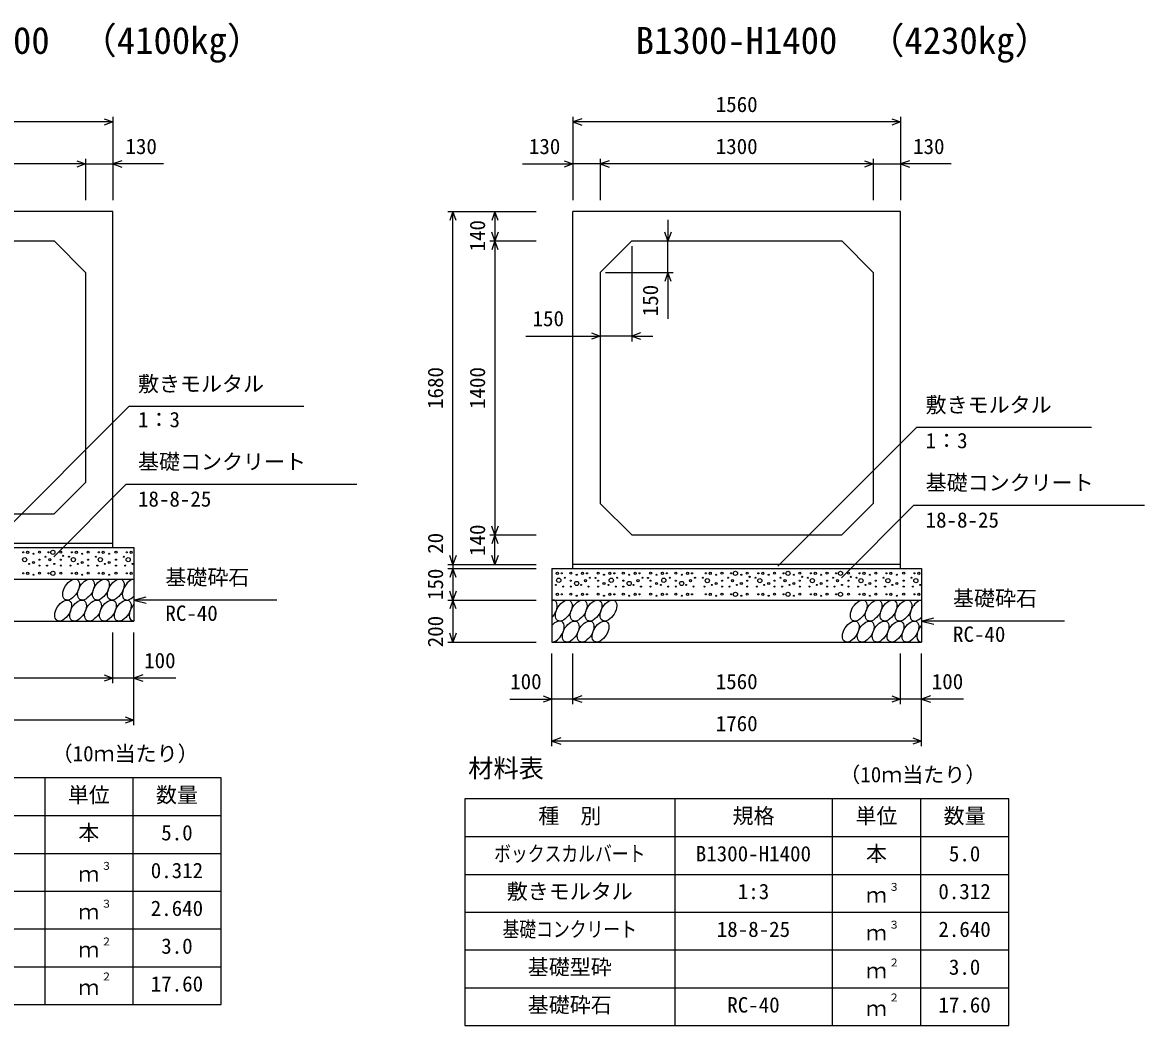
# Model space of a CAD drawing. Units: millimetres, scale not verified. Extents: x -25170 to 75630, y 0 to 35640.
# Drawn here: x 44339 to 49682, y 12865 to 17643 of the extents above; entities that cross this region are included whole.
import ezdxf
from ezdxf.enums import TextEntityAlignment as Align

# ---------------------------------------------------------------- set-up
doc = ezdxf.new("R2010")
doc.units = ezdxf.units.MM
doc.header["$LTSCALE"] = 60
for name, color, linetype, lineweight in [('DIM', 7, 'Continuous', 25), ('HATCH', 6, 'Continuous', 25), ('HYO', 3, 'Continuous', 25), ('HYO2', 4, 'Continuous', 25), ('OUTLINE', 3, 'Continuous', 25), ('TXT', 7, 'Continuous', 25)]:
    doc.layers.add(name, color=color, linetype=linetype, lineweight=lineweight)
doc.styles.add('ＭＳ ゴシック', font='')
doc.styles.get('ＭＳ ゴシック').set_extended_font_data('MS Gothic')

msp = doc.modelspace()

# ---------------------------------------------------------------- linework, layer by layer
at = {"layer": 'DIM'}
for p, q in [((44769.98, 17168.78), (43209.98, 17168.78)), ((44727.7, 17184.17), (44769.98, 17168.78)), ((44769.98, 17168.78), (44727.7, 17153.39)), ((44769.98, 17193.78), (44769.98, 16796.89)), ((46959.98, 17193.78), (46959.98, 16796.89)), ((47002.27, 17184.17), (46959.98, 17168.78)), ((48519.98, 17168.78), (46959.98, 17168.78)), ((46959.98, 17168.78), (47002.27, 17153.39)), ((48477.7, 17184.17), (48519.98, 17168.78)), ((48519.98, 17168.78), (48477.7, 17153.39)), ((48519.98, 17193.78), (48519.98, 16796.89)), ((44639.98, 16993.78), (44639.98, 16796.89)), ((47089.98, 16993.78), (47089.98, 16796.89)), ((48389.98, 16993.78), (48389.98, 16796.89)), ((44639.98, 16968.78), (43339.98, 16968.78)), ((44597.7, 16984.17), (44639.98, 16968.78)), ((44639.98, 16968.78), (44597.7, 16953.39)), ((44639.98, 16968.78), (44769.98, 16968.78)), ((44812.27, 16984.17), (44769.98, 16968.78)), ((45010.73, 16968.78), (44769.98, 16968.78)), ((44769.98, 16968.78), (44812.27, 16953.39)), ((46719.24, 16968.78), (46959.98, 16968.78)), ((46917.7, 16984.17), (46959.98, 16968.78)), ((46959.98, 16968.78), (46917.7, 16953.39)), ((47089.98, 16968.78), (46959.98, 16968.78)), ((47132.27, 16984.17), (47089.98, 16968.78)), ((48389.98, 16968.78), (47089.98, 16968.78)), ((47089.98, 16968.78), (47132.27, 16953.39)), ((48347.7, 16984.17), (48389.98, 16968.78)), ((48389.98, 16968.78), (48347.7, 16953.39)), ((48389.98, 16968.78), (48519.98, 16968.78)), ((48562.27, 16984.17), (48519.98, 16968.78)), ((48760.73, 16968.78), (48519.98, 16968.78)), ((48519.98, 16968.78), (48562.27, 16953.39)), ((46363.88, 16741.89), (46784.98, 16741.89)), ((46388.88, 16741.89), (46373.49, 16699.6)), ((46388.88, 15061.89), (46388.88, 16741.89)), ((46404.27, 16699.6), (46388.88, 16741.89)), ((46588.88, 16741.89), (46573.49, 16699.6)), ((46588.88, 16741.89), (46588.88, 16601.89)), ((46604.27, 16699.6), (46588.88, 16741.89)), ((47412.46, 16701.89), (47412.46, 16601.89)), ((46588.88, 16601.89), (46573.49, 16644.17)), ((46604.27, 16644.17), (46588.88, 16601.89)), ((47412.46, 16601.89), (47397.07, 16644.17)), ((47427.85, 16644.17), (47412.46, 16601.89)), ((46563.88, 16601.89), (46784.98, 16601.89)), ((46588.88, 16601.89), (46573.49, 16559.6)), ((46588.88, 16601.89), (46588.88, 15201.89)), ((46604.27, 16559.6), (46588.88, 16601.89)), ((47239.98, 16576.89), (47239.98, 16123.87)), ((47412.46, 16451.89), (47412.46, 16601.89)), ((47114.98, 16451.89), (47437.46, 16451.89)), ((47412.46, 16451.89), (47397.07, 16409.6)), ((47427.85, 16409.6), (47412.46, 16451.89)), ((47412.46, 16451.89), (47412.46, 16231.01)), ((46735.88, 16148.87), (47089.98, 16148.87)), ((47047.7, 16164.26), (47089.98, 16148.87)), ((47089.98, 16148.87), (47047.7, 16133.48)), ((47239.98, 16148.87), (47089.98, 16148.87)), ((47282.27, 16164.26), (47239.98, 16148.87)), ((47239.98, 16148.87), (47339.98, 16148.87)), ((47239.98, 16148.87), (47282.27, 16133.48)), ((44186.2, 15152.55), (44846.48, 15812.83)), ((45678.89, 15812.83), (44846.48, 15812.83)), ((47936.2, 15052.55), (48596.48, 15712.83)), ((49428.89, 15712.83), (48596.48, 15712.83)), ((44488.01, 15098.16), (44832.07, 15442.22)), ((45931.62, 15442.22), (44832.07, 15442.22)), ((48238.01, 14998.16), (48582.07, 15342.22)), ((49681.62, 15342.22), (48582.07, 15342.22)), ((46588.88, 15201.89), (46573.49, 15244.17)), ((46604.27, 15244.17), (46588.88, 15201.89)), ((46563.88, 15201.89), (46784.98, 15201.89)), ((46588.88, 15201.89), (46573.49, 15159.6)), ((46588.88, 15061.89), (46588.88, 15201.89)), ((46604.27, 15159.6), (46588.88, 15201.89)), ((46388.88, 15061.89), (46373.49, 15104.17)), ((46404.27, 15104.17), (46388.88, 15061.89)), ((46588.88, 15061.89), (46573.49, 15104.17)), ((46604.27, 15104.17), (46588.88, 15061.89)), ((46363.88, 15061.89), (46784.98, 15061.89)), ((46363.88, 15041.89), (46784.98, 15041.89)), ((46388.88, 15041.89), (46373.49, 14999.6)), ((46388.88, 15061.89), (46388.88, 15041.89)), ((46388.88, 15041.89), (46388.88, 14891.89)), ((46404.27, 14999.6), (46388.88, 15041.89)), ((44869.98, 14891.89), (44927.94, 14907.42)), ((46388.88, 14891.89), (46373.49, 14934.17)), ((46404.27, 14934.17), (46388.88, 14891.89)), ((45549.79, 14891.89), (44869.98, 14891.89)), ((44869.98, 14891.89), (44927.94, 14876.36)), ((46363.88, 14891.89), (46784.98, 14891.89)), ((46388.88, 14891.89), (46373.49, 14849.6)), ((46388.88, 14891.89), (46388.88, 14691.89)), ((46404.27, 14849.6), (46388.88, 14891.89)), ((48619.98, 14791.89), (48677.94, 14807.42)), ((49299.79, 14791.89), (48619.98, 14791.89)), ((48619.98, 14791.89), (48677.94, 14776.36)), ((44769.98, 14495.28), (44769.98, 14736.89)), ((44769.98, 14495.28), (44769.98, 14736.89)), ((44869.98, 14295.28), (44869.98, 14736.89)), ((46363.88, 14691.89), (46784.98, 14691.89)), ((46388.88, 14691.89), (46373.49, 14734.17)), ((46404.27, 14734.17), (46388.88, 14691.89)), ((46859.98, 14195.28), (46859.98, 14636.89)), ((46959.98, 14395.28), (46959.98, 14636.89)), ((48519.98, 14395.28), (48519.98, 14636.89)), ((48519.98, 14395.28), (48519.98, 14636.89)), ((48619.98, 14195.28), (48619.98, 14636.89)), ((44727.7, 14535.67), (44769.98, 14520.28)), ((44912.27, 14535.67), (44869.98, 14520.28)), ((44769.98, 14520.28), (43209.98, 14520.28)), ((44769.98, 14520.28), (44727.7, 14504.88)), ((44869.98, 14520.28), (44769.98, 14520.28)), ((45069.53, 14520.28), (44869.98, 14520.28)), ((44869.98, 14520.28), (44912.27, 14504.88)), ((46817.7, 14435.67), (46859.98, 14420.28)), ((47002.27, 14435.67), (46959.98, 14420.28)), ((48477.7, 14435.67), (48519.98, 14420.28)), ((48662.27, 14435.67), (48619.98, 14420.28)), ((46660.44, 14420.28), (46859.98, 14420.28)), ((46859.98, 14420.28), (46817.7, 14404.88)), ((46959.98, 14420.28), (46859.98, 14420.28)), ((48519.98, 14420.28), (46959.98, 14420.28)), ((46959.98, 14420.28), (47002.27, 14404.88)), ((48519.98, 14420.28), (48477.7, 14404.88)), ((48619.98, 14420.28), (48519.98, 14420.28)), ((48819.53, 14420.28), (48619.98, 14420.28)), ((48619.98, 14420.28), (48662.27, 14404.88)), ((44869.98, 14320.28), (43109.98, 14320.28)), ((44827.7, 14335.67), (44869.98, 14320.28)), ((44869.98, 14320.28), (44827.7, 14304.88)), ((46902.27, 14235.67), (46859.98, 14220.28)), ((48619.98, 14220.28), (46859.98, 14220.28)), ((46859.98, 14220.28), (46902.27, 14204.88)), ((48577.7, 14235.67), (48619.98, 14220.28)), ((48619.98, 14220.28), (48577.7, 14204.88))]:
    msp.add_line(p, q, dxfattribs=at)
at = {"layer": 'HATCH'}
for centre, radius in [((44342.91, 15119.07), 2.5), ((44363.94, 15119.07), 5), ((44420.01, 15119.94), 5), ((44462.91, 15119.07), 2.5), ((44483.94, 15119.07), 10), ((44521.84, 15119.94), 5), ((44574.73, 15119.07), 2.5), ((44595.76, 15119.07), 5), ((44651.84, 15119.94), 5), ((44702.79, 15119.07), 2.5), ((44723.83, 15119.07), 5), ((44784.77, 15119.94), 5), ((44835.72, 15119.07), 2.5), ((44856.75, 15119.07), 5), ((44349.92, 15084.05), 10), ((44370.95, 15063.91), 2.5), ((44391.98, 15070.92), 5), ((44391.98, 15112.06), 2.5), ((44420.01, 15084.05), 2.5), ((44448.89, 15098.05), 2.5), ((44469.92, 15084.05), 5), ((44490.95, 15063.91), 2.5), ((44521.84, 15084.05), 2.5), ((44533.18, 15102.37), 2.5), ((44560.71, 15098.05), 2.5), ((44581.74, 15084.05), 10), ((44602.77, 15063.91), 2.5), ((44623.8, 15070.92), 5), ((44623.8, 15112.06), 2.5), ((44651.84, 15084.05), 2.5), ((44688.78, 15098.05), 2.5), ((44709.81, 15084.05), 10), ((44730.83, 15063.91), 2.5), ((44751.86, 15070.92), 5), ((44751.86, 15112.06), 2.5), ((44784.77, 15084.05), 2.5), ((44821.7, 15098.05), 2.5), ((44842.73, 15084.05), 10), ((44863.76, 15063.91), 2.5), ((44342.91, 15019.07), 2.5), ((44363.94, 15019.07), 5), ((44391.98, 15012.06), 2.5), ((44420.01, 15019.94), 5), ((44420.01, 15056.04), 2.5), ((44455.9, 15056.04), 2.5), ((44462.91, 15019.07), 2.5), ((44483.94, 15019.07), 10), ((44521.84, 15019.94), 5), ((44521.84, 15056.04), 2.5), ((44567.72, 15056.04), 2.5), ((44574.73, 15019.07), 2.5), ((44595.76, 15019.07), 5), ((44623.8, 15012.06), 2.5), ((44651.84, 15019.94), 5), ((44651.84, 15056.04), 2.5), ((44695.79, 15056.04), 2.5), ((44702.79, 15019.07), 2.5), ((44723.83, 15019.07), 5), ((44751.86, 15012.06), 2.5), ((44784.77, 15019.94), 5), ((44784.77, 15056.04), 2.5), ((44828.71, 15056.04), 2.5), ((44835.72, 15019.07), 2.5), ((44856.75, 15019.07), 5), ((46886.02, 15019.07), 5), ((46907.05, 15019.07), 2.5), ((46949.95, 15019.94), 5), ((46977.99, 15012.06), 2.5), ((47006.02, 15019.07), 5), ((47027.05, 15019.07), 2.5), ((47079.95, 15019.94), 5), ((47107.99, 15012.06), 2.5), ((47136.02, 15019.07), 5), ((47157.05, 15019.07), 2.5), ((47199.95, 15019.94), 5), ((47227.99, 15012.06), 2.5), ((47256.02, 15019.07), 5), ((47277.05, 15019.07), 2.5), ((47329.95, 15019.94), 5), ((47357.99, 15012.06), 2.5), ((47386.02, 15019.07), 5), ((47407.05, 15019.07), 2.5), ((47449.95, 15019.94), 5), ((47477.99, 15012.06), 2.5), ((47506.02, 15019.07), 5), ((47527.05, 15019.07), 2.5), ((47592.91, 15019.07), 2.5), ((47613.94, 15019.07), 5), ((47641.98, 15012.06), 2.5), ((47670.01, 15019.94), 5), ((47712.91, 15019.07), 2.5), ((47733.94, 15019.07), 10), ((47761.98, 15012.06), 2.5), ((47790.01, 15019.94), 5), ((47842.91, 15019.07), 2.5), ((47863.94, 15019.07), 5), ((47891.98, 15012.06), 2.5), ((47920.01, 15019.94), 5), ((47962.91, 15019.07), 2.5), ((47983.94, 15019.07), 10), ((48011.98, 15012.06), 2.5), ((48040.01, 15019.94), 5), ((48092.91, 15019.07), 2.5), ((48113.94, 15019.07), 5), ((48141.98, 15012.06), 2.5), ((48170.01, 15019.94), 5), ((48212.91, 15019.07), 2.5), ((48233.94, 15019.07), 10), ((48271.84, 15019.94), 5), ((48324.73, 15019.07), 2.5), ((48345.76, 15019.07), 5), ((48373.8, 15012.06), 2.5), ((48401.84, 15019.94), 5), ((48452.79, 15019.07), 2.5), ((48473.83, 15019.07), 5), ((48501.86, 15012.06), 2.5), ((48534.77, 15019.94), 5), ((48585.72, 15019.07), 2.5), ((48606.75, 15019.07), 5), ((46879.01, 14963.91), 2.5), ((46892.56, 14986.05), 10), ((46921.07, 14998.05), 2.5), ((46949.95, 14984.05), 2.5), ((46977.99, 14970.92), 10), ((46999.01, 14963.91), 2.5), ((47020.04, 14984.05), 5), ((47041.07, 14998.05), 2.5), ((47067.53, 14997.15), 2.5), ((47079.95, 14984.05), 2.5), ((47107.99, 14970.92), 5), ((47129.01, 14963.91), 2.5), ((47142.56, 14986.05), 10), ((47171.07, 14998.05), 2.5), ((47199.95, 14984.05), 2.5), ((47227.99, 14970.92), 10), ((47249.01, 14963.91), 2.5), ((47270.04, 14984.05), 5), ((47291.07, 14998.05), 2.5), ((47317.53, 14997.15), 2.5), ((47329.95, 14984.05), 2.5), ((47357.99, 14970.92), 5), ((47379.01, 14963.91), 2.5), ((47392.56, 14986.05), 10), ((47421.07, 14998.05), 2.5), ((47449.95, 14984.05), 2.5), ((47477.99, 14970.92), 10), ((47499.01, 14963.91), 2.5), ((47520.04, 14984.05), 5), ((47541.07, 14998.05), 2.5), ((47578.89, 14998.05), 2.5), ((47599.92, 14984.05), 10), ((47620.95, 14963.91), 2.5), ((47641.98, 14970.92), 5), ((47670.01, 14984.05), 2.5), ((47698.89, 14998.05), 2.5), ((47719.92, 14984.05), 5), ((47740.95, 14963.91), 2.5), ((47761.98, 14970.92), 5), ((47790.01, 14984.05), 2.5), ((47801.35, 15002.37), 2.5), ((47828.89, 14998.05), 2.5), ((47849.92, 14984.05), 10), ((47870.95, 14963.91), 2.5), ((47891.98, 14970.92), 5), ((47920.01, 14984.05), 2.5), ((47948.89, 14998.05), 2.5), ((47969.92, 14984.05), 5), ((47990.95, 14963.91), 2.5), ((48011.98, 14970.92), 5), ((48040.01, 14984.05), 2.5), ((48051.35, 15002.37), 2.5), ((48078.89, 14998.05), 2.5), ((48099.92, 14984.05), 10), ((48120.95, 14963.91), 2.5), ((48141.98, 14970.92), 5), ((48170.01, 14984.05), 2.5), ((48198.89, 14998.05), 2.5), ((48219.92, 14984.05), 5), ((48240.95, 14963.91), 2.5), ((48271.84, 14984.05), 2.5), ((48283.18, 15002.37), 2.5), ((48310.71, 14998.05), 2.5), ((48331.74, 14984.05), 10), ((48352.77, 14963.91), 2.5), ((48373.8, 14970.92), 5), ((48401.84, 14984.05), 2.5), ((48438.78, 14998.05), 2.5), ((48459.81, 14984.05), 10), ((48480.83, 14963.91), 2.5), ((48501.86, 14970.92), 5), ((48534.77, 14984.05), 2.5), ((48571.7, 14998.05), 2.5), ((48592.73, 14984.05), 10), ((48613.76, 14963.91), 2.5), ((46886.02, 14919.07), 5), ((46907.05, 14919.07), 2.5), ((46914.06, 14956.04), 2.5), ((46949.95, 14919.94), 5), ((46949.95, 14956.04), 2.5), ((46977.99, 14912.06), 2.5), ((47006.02, 14919.07), 5), ((47027.05, 14919.07), 2.5), ((47034.06, 14956.04), 2.5), ((47079.95, 14919.94), 5), ((47079.95, 14956.04), 2.5), ((47107.99, 14912.06), 2.5), ((47136.02, 14919.07), 5), ((47157.05, 14919.07), 2.5), ((47164.06, 14956.04), 2.5), ((47199.95, 14919.94), 5), ((47199.95, 14956.04), 2.5), ((47227.99, 14912.06), 2.5), ((47256.02, 14919.07), 5), ((47277.05, 14919.07), 2.5), ((47284.06, 14956.04), 2.5), ((47329.95, 14919.94), 5), ((47329.95, 14956.04), 2.5), ((47357.99, 14912.06), 2.5), ((47386.02, 14919.07), 5), ((47407.05, 14919.07), 2.5), ((47414.06, 14956.04), 2.5), ((47449.95, 14919.94), 5), ((47449.95, 14956.04), 2.5), ((47477.99, 14912.06), 2.5), ((47506.02, 14919.07), 5), ((47527.05, 14919.07), 2.5), ((47534.06, 14956.04), 2.5), ((47585.9, 14956.04), 2.5), ((47592.91, 14919.07), 2.5), ((47613.94, 14919.07), 5), ((47641.98, 14912.06), 2.5), ((47670.01, 14919.94), 5), ((47670.01, 14956.04), 2.5), ((47705.9, 14956.04), 2.5), ((47712.91, 14919.07), 2.5), ((47733.94, 14919.07), 10), ((47761.98, 14912.06), 2.5), ((47790.01, 14919.94), 5), ((47790.01, 14956.04), 2.5), ((47835.9, 14956.04), 2.5), ((47842.91, 14919.07), 2.5), ((47863.94, 14919.07), 5), ((47891.98, 14912.06), 2.5), ((47920.01, 14919.94), 5), ((47920.01, 14956.04), 2.5), ((47955.9, 14956.04), 2.5), ((47962.91, 14919.07), 2.5), ((47983.94, 14919.07), 10), ((48011.98, 14912.06), 2.5), ((48040.01, 14919.94), 5), ((48040.01, 14956.04), 2.5), ((48085.9, 14956.04), 2.5), ((48092.91, 14919.07), 2.5), ((48113.94, 14919.07), 5), ((48141.98, 14912.06), 2.5), ((48170.01, 14919.94), 5), ((48170.01, 14956.04), 2.5), ((48205.9, 14956.04), 2.5), ((48212.91, 14919.07), 2.5), ((48233.94, 14919.07), 10), ((48271.84, 14919.94), 5), ((48271.84, 14956.04), 2.5), ((48317.72, 14956.04), 2.5), ((48324.73, 14919.07), 2.5), ((48345.76, 14919.07), 5), ((48373.8, 14912.06), 2.5), ((48401.84, 14919.94), 5), ((48401.84, 14956.04), 2.5), ((48445.79, 14956.04), 2.5), ((48452.79, 14919.07), 2.5), ((48473.83, 14919.07), 5), ((48501.86, 14912.06), 2.5), ((48534.77, 14919.94), 5), ((48534.77, 14956.04), 2.5), ((48578.71, 14956.04), 2.5), ((48585.72, 14919.07), 2.5), ((48606.75, 14919.07), 5)]:
    msp.add_circle(centre, radius, dxfattribs=at)
for centre in [(44570.71, 14941.88), (44641.67, 14941.88), (44712.63, 14941.88), (44783.58, 14941.88), (44533.01, 14841.89), (44603.96, 14841.89), (44674.92, 14841.89), (44745.87, 14841.89), (44816.83, 14841.89), (46916.29, 14841.88), (46987.24, 14841.88), (47058.2, 14841.88), (47129.15, 14841.88), (48320.71, 14841.88), (48391.67, 14841.88), (48462.63, 14841.88), (48533.58, 14841.88), (46949.53, 14741.89), (47020.49, 14741.89), (47091.45, 14741.89), (48283.01, 14741.89), (48353.96, 14741.89), (48424.92, 14741.89), (48495.87, 14741.89), (48566.83, 14741.89)]:
    msp.add_ellipse(centre, major_axis=(29.09, 47.08), ratio=0.5792, dxfattribs=at)
for centre, start_param, end_param in [((44854.54, 14941.88), 0.4199491, 4.357003), ((44887.79, 14841.89), 1.2805297, 3.4964223), ((46845.33, 14841.88), 4.3355439, 6.7245934), ((48604.54, 14841.88), 0.4199491, 4.357003), ((46878.58, 14741.89), 3.4740877, 7.5860497), ((48637.79, 14741.89), 1.2805297, 3.4964223)]:
    msp.add_ellipse(centre, major_axis=(29.09, 47.08), ratio=0.5792, start_param=start_param, end_param=end_param, dxfattribs=at)
at = {"layer": 'HYO'}
for p, q in [((45284.98, 14045.28), (42694.98, 14045.28)), ((44444.98, 14045.28), (44444.98, 12965.28)), ((44864.98, 14045.28), (44864.98, 12965.28)), ((45284.98, 12965.28), (45284.98, 14045.28)), ((49034.98, 13945.28), (46444.98, 13945.28)), ((46444.98, 13945.28), (46444.98, 12865.28)), ((47444.98, 13945.28), (47444.98, 12865.28)), ((48194.98, 13945.28), (48194.98, 12865.28)), ((48614.98, 13945.28), (48614.98, 12865.28)), ((49034.98, 12865.28), (49034.98, 13945.28)), ((42694.98, 13865.28), (45284.98, 13865.28)), ((46444.98, 13765.28), (49034.98, 13765.28)), ((42694.98, 12965.28), (45284.98, 12965.28)), ((46444.98, 12865.28), (49034.98, 12865.28))]:
    msp.add_line(p, q, dxfattribs=at)
at = {"layer": 'HYO2'}
for p, q in [((42694.98, 13685.28), (45284.98, 13685.28)), ((46444.98, 13585.28), (49034.98, 13585.28)), ((42694.98, 13505.28), (45284.98, 13505.28)), ((46444.98, 13405.28), (49034.98, 13405.28)), ((42694.98, 13325.28), (45284.98, 13325.28)), ((46444.98, 13225.28), (49034.98, 13225.28)), ((42694.98, 13145.28), (45284.98, 13145.28)), ((46444.98, 13045.28), (49034.98, 13045.28))]:
    msp.add_line(p, q, dxfattribs=at)
at = {"layer": 'OUTLINE'}
for p, q in [((44769.98, 16741.89), (43209.98, 16741.89)), ((44769.98, 15141.89), (44769.98, 16741.89)), ((48519.98, 16741.89), (46959.98, 16741.89)), ((46959.98, 15041.89), (46959.98, 16741.89)), ((48519.98, 15041.89), (48519.98, 16741.89)), ((43489.98, 16601.89), (44489.98, 16601.89)), ((44639.98, 16451.89), (44489.98, 16601.89)), ((47239.98, 16601.89), (47089.98, 16451.89)), ((47239.98, 16601.89), (48239.98, 16601.89)), ((48389.98, 16451.89), (48239.98, 16601.89)), ((44639.98, 16451.89), (44639.98, 15451.89)), ((47089.98, 16451.89), (47089.98, 15351.89)), ((48389.98, 16451.89), (48389.98, 15351.89)), ((44489.98, 15301.89), (44639.98, 15451.89)), ((47239.98, 15201.89), (47089.98, 15351.89)), ((48239.98, 15201.89), (48389.98, 15351.89)), ((43489.98, 15301.89), (44489.98, 15301.89)), ((47239.98, 15201.89), (48239.98, 15201.89)), ((43109.98, 15141.89), (44869.98, 15141.89)), ((44769.98, 15161.89), (43209.98, 15161.89)), ((44869.98, 15141.89), (44869.98, 14791.89)), ((46859.98, 15041.89), (46859.98, 14691.89)), ((46859.98, 15041.89), (48619.98, 15041.89)), ((48519.98, 15061.89), (46959.98, 15061.89)), ((48619.98, 15041.89), (48619.98, 14691.89)), ((43109.98, 14991.89), (44869.98, 14991.89)), ((46859.98, 14891.89), (48619.98, 14891.89)), ((43109.98, 14791.89), (44869.98, 14791.89)), ((46859.98, 14691.89), (48619.98, 14691.89))]:
    msp.add_line(p, q, dxfattribs=at)

# ---------------------------------------------------------------- texts
at = {"layer": 'DIM', "style": 'ＭＳ ゴシック'}
for s, p in [('1560', (47639.98, 17193.78)), ('130', (44829.62, 16993.78)), ('130', (46750.34, 16993.78)), ('1300', (47639.98, 16993.78)), ('130', (48579.62, 16993.78)), ('150', (46767.84, 16173.87)), ('敷きモルタル', (44889.33, 15862.83)), ('敷きモルタル', (48639.33, 15762.83)), ('1：3', (44889.33, 15692.72)), ('1：3', (48639.33, 15592.72)), ('基礎コンクリート', (44889.33, 15492.22)), ('基礎コンクリート', (48639.33, 15392.22)), ('18-8-25', (44889.33, 15314.59)), ('18-8-25', (48639.33, 15214.59)), ('基礎砕石', (45019.72, 14941.89)), ('基礎砕石', (48769.72, 14841.89)), ('RC-40', (45019.72, 14770.51)), ('RC-40', (48769.72, 14670.51)), ('100', (44918.62, 14545.28)), ('100', (46661.34, 14445.28)), ('1560', (47639.98, 14445.28)), ('100', (48668.62, 14445.28)), ('1760', (47639.98, 14245.28))]:
    msp.add_text(s, height=73.31, dxfattribs=at).set_placement(p, align=Align.BOTTOM_LEFT)
for s, p in [('140', (46563.88, 16551.89)), ('150', (47387.46, 16243.39)), ('1680', (46363.88, 15801.89)), ('1400', (46563.88, 15801.89)), ('140', (46563.88, 15101.89)), ('20', (46363.88, 15111.96)), ('150', (46363.88, 14891.89)), ('200', (46363.88, 14666.89))]:
    msp.add_text(s, height=73.31, rotation=90, dxfattribs=at).set_placement(p, align=Align.BOTTOM_LEFT)
at = {"layer": 'TXT', "style": 'ＭＳ ゴシック'}
for s, height, p in [('（4100kg）', 128.3, (44613.57, 17454.39)), ('（4230kg）', 128.3, (48363.57, 17454.39)), ('B1300-H1300', 128.3, (43508.73, 17454.39)), ('B1300-H1400', 128.3, (47258.73, 17454.39)), ('（10ｍ当たり）', 73.31, (44478.31, 14101.94)), ('材料表', 87.98, (46461.65, 14020.28)), ('（10ｍ当たり）', 73.31, (48228.31, 14001.94)), ('単位', 73.31, (44554.98, 13905.28)), ('数量', 73.31, (44974.98, 13905.28)), ('種\u3000別', 73.31, (46794.98, 13805.28)), ('規格', 73.31, (47719.98, 13805.28)), ('単位', 73.31, (48304.98, 13805.28)), ('数量', 73.31, (48724.98, 13805.28)), ('本', 73.31, (44604.98, 13725.28)), ('5.0', 73.31, (44999.98, 13725.28)), ('本', 73.31, (48354.98, 13625.28)), ('B1300-H1400', 73.31, (47544.98, 13625.28)), ('5.0', 73.31, (48749.98, 13625.28)), ('３', 36.66, (44714.22, 13595.89)), ('0.312', 73.31, (44949.98, 13545.28)), ('ｍ', 73.31, (44604.98, 13528.61)), ('敷きモルタル', 73.31, (46644.98, 13445.28)), ('1:3', 73.31, (47744.98, 13445.28)), ('３', 36.66, (48464.22, 13495.89)), ('0.312', 73.31, (48699.98, 13445.28)), ('３', 36.66, (44714.22, 13415.89)), ('ｍ', 73.31, (48354.98, 13428.61)), ('ｍ', 73.31, (44604.98, 13348.61)), ('2.640', 73.31, (44949.98, 13365.28)), ('18-8-25', 73.31, (47644.98, 13265.28)), ('３', 36.66, (48464.22, 13315.89)), ('2.640', 73.31, (48699.98, 13265.28)), ('ｍ', 73.31, (48354.98, 13248.61)), ('２', 36.66, (44714.22, 13235.89)), ('3.0', 73.31, (44999.98, 13185.28)), ('ｍ', 73.31, (44604.98, 13168.61)), ('基礎型砕', 73.31, (46744.98, 13085.28)), ('ｍ', 73.31, (48354.98, 13068.61)), ('２', 36.66, (48464.22, 13135.89)), ('3.0', 73.31, (48749.98, 13085.28)), ('２', 36.66, (44714.22, 13069.22)), ('17.60', 73.31, (44949.98, 13005.28)), ('ｍ', 73.31, (44604.98, 12988.61)), ('基礎砕石', 73.31, (46744.98, 12905.28)), ('RC-40', 73.31, (47694.98, 12905.28)), ('２', 36.66, (48464.22, 12969.22)), ('17.60', 73.31, (48699.98, 12905.28)), ('ｍ', 73.31, (48354.98, 12888.61))]:
    msp.add_text(s, height=height, dxfattribs=at).set_placement(p, align=Align.BOTTOM_LEFT)
at = {"layer": 'TXT', "style": 'ＭＳ ゴシック', "width": 0.8}
for s, p in [('ボックスカルバート', (46584.98, 13625.28)), ('基礎コンクリート', (46624.98, 13265.28))]:
    msp.add_text(s, height=73.31, dxfattribs=at).set_placement(p, align=Align.BOTTOM_LEFT)

doc.saveas('drawing.dxf')
